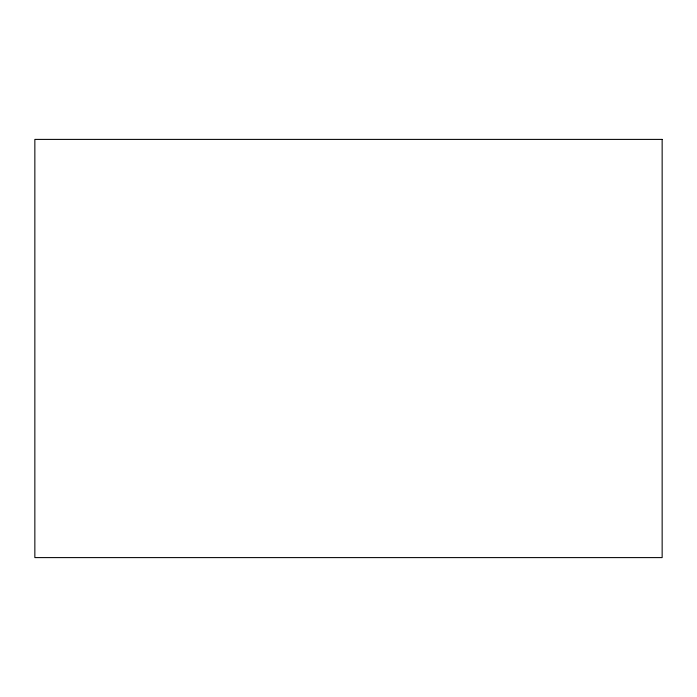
<?xml version="1.0" encoding="UTF-8"?>
<svg xmlns="http://www.w3.org/2000/svg" width="697" height="697" viewBox="0 0 697 697"><rect width="100%" height="100%" fill="white"/><g stroke="black" fill="none" stroke-linecap="round" stroke-linejoin="round"><path stroke-width="1.05" d="M662.15 139.4L34.85 139.4L34.85 557.6L662.15 557.6L662.15 139.4"/></g></svg>
